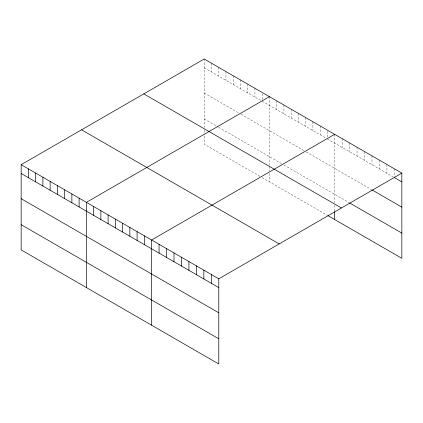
<?xml version="1.0" encoding="UTF-8"?>
<svg xmlns="http://www.w3.org/2000/svg" width="423" height="423" viewBox="0 0 423 423"><rect width="100%" height="100%" fill="white"/><g stroke="black" fill="none" stroke-linecap="round" stroke-linejoin="round"><path stroke-width="0.32" stroke-dasharray="2.12 1.59" d="M204.203 59.003L204.203 127.397M204.203 67.802L260.51 100.309M262.181 101.277L326.286 138.289M327.402 138.934L393.316 176.988M204.203 93.012L238.768 112.967M240.994 114.258L303.989 150.625M306.22 151.915L371.452 189.573M204.203 118.99L218.141 127.037M218.696 127.36L281.692 163.727M283.923 165.018L349.049 202.617M259.949 176.386L204.203 144.201L204.203 133.858M262.181 177.676L327.402 215.333M394.384 168.803L394.384 176.343M386.918 164.489L386.918 173.293M379.452 160.18L379.452 168.983M371.981 155.87L371.981 164.669M364.515 151.561L364.515 160.359M357.049 147.246L357.049 156.05M349.583 142.937L349.583 151.735M342.117 138.628L342.117 147.426M334.651 134.313L334.651 202.707M334.651 205.292L334.651 211.109M327.402 131.389L327.402 137.676M320.158 125.948L320.158 134.747M312.909 121.761L312.909 130.564M305.66 117.578L305.66 126.382M298.416 113.396L298.416 122.194M291.167 109.213L291.167 118.012M283.923 105.026L283.923 113.829M276.674 100.843L276.674 109.642M269.425 96.661L269.425 165.049M269.425 166.345L269.425 170.871M269.425 173.456L269.425 181.858M262.181 93.732L262.181 100.018M254.932 88.291L254.932 97.089M247.688 84.108L247.688 92.907M240.438 79.921L240.438 88.724M233.189 75.738L233.189 84.542M225.945 71.556L225.945 80.354M218.696 67.368L218.696 76.172M211.452 63.186L211.452 71.989M204.203 129.983L204.203 133.213"/><path stroke-width="0.63" d="M21.15 164.69L218.797 278.799L218.797 363.997L21.15 249.887L21.15 164.69L204.203 59.003L401.85 173.113L401.85 258.31L327.962 215.651M269.425 96.661L86.371 202.342L86.371 287.545M334.651 134.313L151.598 240L151.598 325.202M218.797 278.799L401.85 173.113M394.384 177.602L401.85 181.911M371.981 189.879L401.85 207.127M349.583 202.924L401.85 233.099M143.794 93.88L341.44 207.989M81.56 129.813L279.206 243.923M21.15 173.488L218.797 287.598M21.15 198.699L218.797 312.809M21.15 224.676L218.797 338.786M334.651 211.759L334.651 219.516M211.331 274.485L211.331 283.288M203.865 270.175L203.865 278.979M196.399 265.866L196.399 274.664M188.928 261.557L188.928 270.355M181.462 257.242L181.462 266.046M173.996 252.933L173.996 261.731M166.53 248.624L166.53 257.422M159.064 244.309L159.064 253.113M144.349 235.817L144.349 244.616M137.105 231.63L137.105 240.433M129.856 227.447L129.856 236.251M122.607 223.265L122.607 232.063M115.363 219.082L115.363 227.881M108.114 214.895L108.114 223.698M100.87 210.712L100.87 219.511M93.62 206.53L93.62 215.328M79.127 198.16L79.127 206.958M71.878 193.977L71.878 202.776M64.634 189.79L64.634 198.593M57.385 185.607L57.385 194.411M50.136 181.425L50.136 190.223M42.892 177.237L42.892 186.041M35.643 173.055L35.643 181.858M28.399 168.872L28.399 177.671"/></g></svg>
